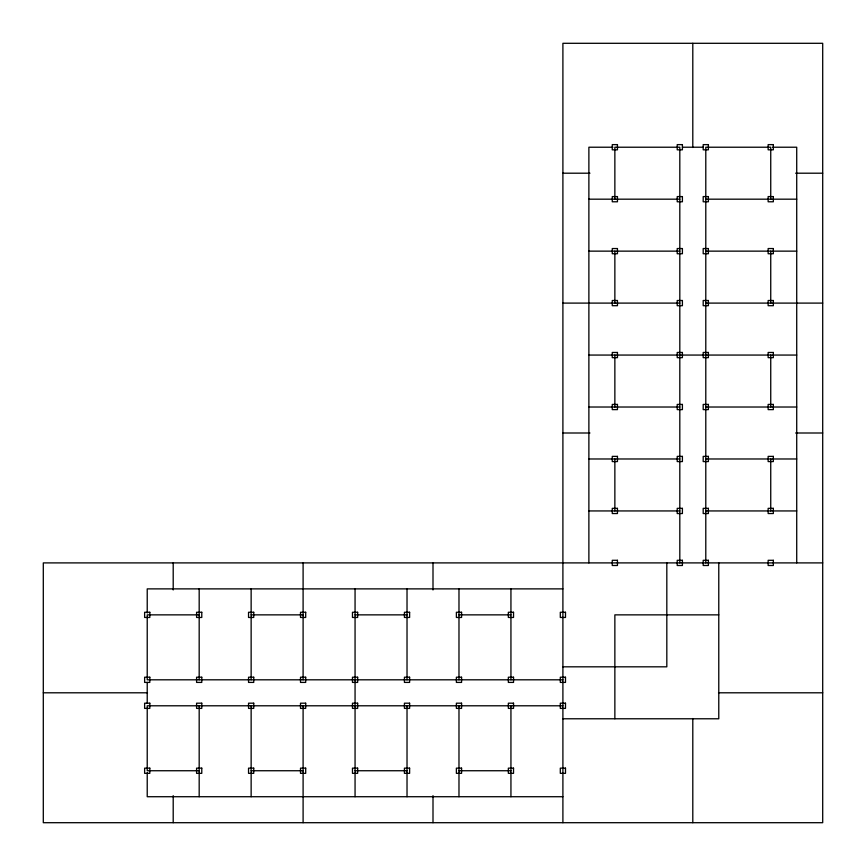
<?xml version="1.0" encoding="UTF-8"?>
<svg xmlns="http://www.w3.org/2000/svg" width="866" height="866" viewBox="0 0 866 866"><rect width="100%" height="100%" fill="white"/><g stroke="black" fill="none" stroke-linecap="round" stroke-linejoin="round"><path stroke-width="1.3" d="M612.955 147.22L588.88 147.22L588.88 562.9M682.408 147.22L703.192 147.22M772.645 147.22L796.72 147.22L796.72 562.9M562.9 173.2L589.962 173.2M795.638 173.2L822.7 173.2M588.88 199.18L679.81 199.18M705.79 199.18L796.72 199.18M588.88 251.14L679.81 251.14M705.79 251.14L796.72 251.14M562.9 303.1L679.81 303.1M705.79 303.1L822.7 303.1M588.88 355.06L796.72 355.06M588.88 407.02L679.81 407.02M705.79 407.02L796.72 407.02M562.9 433L589.962 433M795.638 433L822.7 433M588.88 458.98L679.81 458.98M705.79 458.98L796.72 458.98M588.88 510.94L679.81 510.94M705.79 510.94L796.72 510.94M822.7 562.9L43.3 562.9L43.3 822.7L822.7 822.7L822.7 43.3L562.9 43.3L562.9 822.7M562.9 588.88L147.22 588.88L147.22 612.955M199.18 614.86L147.22 614.86L147.22 679.81L562.9 679.81M251.14 614.86L303.1 614.86M355.06 614.86L407.02 614.86M458.98 614.86L510.94 614.86M718.78 614.86L614.86 614.86L614.86 718.78M562.9 666.82L666.82 666.82L666.82 562.9M43.3 692.8L147.491 692.8M718.509 692.8L822.7 692.8M562.9 705.79L147.22 705.79L147.22 770.74L199.18 770.74M562.9 718.78L718.78 718.78L718.78 562.9M251.14 770.74L303.1 770.74M355.06 770.74L407.02 770.74M458.98 770.74L510.94 770.74M562.9 796.72L147.22 796.72L147.22 772.645M770.74 199.18L770.74 147.22L705.79 147.22L705.79 562.9M770.74 251.14L770.74 303.1M770.74 355.06L770.74 407.02M770.74 458.98L770.74 510.94M692.8 43.3L692.8 147.491M692.8 718.509L692.8 822.7M679.81 562.9L679.81 147.22L614.86 147.22L614.86 199.18M614.86 251.14L614.86 303.1M614.86 355.06L614.86 407.02M614.86 458.98L614.86 510.94M510.94 588.88L510.94 679.81M510.94 705.79L510.94 796.72M458.98 588.88L458.98 679.81M458.98 705.79L458.98 796.72M433 562.9L433 589.962M433 795.638L433 822.7M407.02 588.88L407.02 679.81M407.02 705.79L407.02 796.72M355.06 588.88L355.06 796.72M303.1 562.9L303.1 679.81M303.1 705.79L303.1 822.7M251.14 588.88L251.14 679.81M251.14 705.79L251.14 796.72M199.18 588.88L199.18 679.81M199.18 705.79L199.18 796.72M173.2 562.9L173.2 589.962M173.2 795.638L173.2 822.7M147.22 682.408L147.22 703.192M617.458 144.622L612.262 144.622L612.262 149.818L617.458 149.818L617.458 144.622M682.408 144.622L677.212 144.622L677.212 149.818L682.408 149.818L682.408 144.622M708.388 144.622L703.192 144.622L703.192 149.818L708.388 149.818L708.388 144.622M773.338 144.622L768.142 144.622L768.142 149.818L773.338 149.818L773.338 144.622M617.458 196.582L612.262 196.582L612.262 201.778L617.458 201.778L617.458 196.582M682.408 196.582L677.212 196.582L677.212 201.778L682.408 201.778L682.408 196.582M708.388 196.582L703.192 196.582L703.192 201.778L708.388 201.778L708.388 196.582M773.338 196.582L768.142 196.582L768.142 201.778L773.338 201.778L773.338 196.582M617.458 248.542L612.262 248.542L612.262 253.738L617.458 253.738L617.458 248.542M682.408 248.542L677.212 248.542L677.212 253.738L682.408 253.738L682.408 248.542M708.388 248.542L703.192 248.542L703.192 253.738L708.388 253.738L708.388 248.542M773.338 248.542L768.142 248.542L768.142 253.738L773.338 253.738L773.338 248.542M617.458 300.502L612.262 300.502L612.262 305.698L617.458 305.698L617.458 300.502M682.408 300.502L677.212 300.502L677.212 305.698L682.408 305.698L682.408 300.502M708.388 300.502L703.192 300.502L703.192 305.698L708.388 305.698L708.388 300.502M773.338 300.502L768.142 300.502L768.142 305.698L773.338 305.698L773.338 300.502M617.458 352.462L612.262 352.462L612.262 357.658L617.458 357.658L617.458 352.462M682.408 352.462L677.212 352.462L677.212 357.658L682.408 357.658L682.408 352.462M708.388 352.462L703.192 352.462L703.192 357.658L708.388 357.658L708.388 352.462M773.338 352.462L768.142 352.462L768.142 357.658L773.338 357.658L773.338 352.462M617.458 404.422L612.262 404.422L612.262 409.618L617.458 409.618L617.458 404.422M682.408 404.422L677.212 404.422L677.212 409.618L682.408 409.618L682.408 404.422M708.388 404.422L703.192 404.422L703.192 409.618L708.388 409.618L708.388 404.422M773.338 404.422L768.142 404.422L768.142 409.618L773.338 409.618L773.338 404.422M617.458 456.382L612.262 456.382L612.262 461.578L617.458 461.578L617.458 456.382M682.408 456.382L677.212 456.382L677.212 461.578L682.408 461.578L682.408 456.382M708.388 456.382L703.192 456.382L703.192 461.578L708.388 461.578L708.388 456.382M773.338 456.382L768.142 456.382L768.142 461.578L773.338 461.578L773.338 456.382M617.458 508.342L612.262 508.342L612.262 513.538L617.458 513.538L617.458 508.342M682.408 508.342L677.212 508.342L677.212 513.538L682.408 513.538L682.408 508.342M708.388 508.342L703.192 508.342L703.192 513.538L708.388 513.538L708.388 508.342M773.338 508.342L768.142 508.342L768.142 513.538L773.338 513.538L773.338 508.342M617.458 560.302L612.262 560.302L612.262 565.498L617.458 565.498L617.458 560.302M682.408 560.302L677.212 560.302L677.212 565.498L682.408 565.498L682.408 560.302M708.388 560.302L703.192 560.302L703.192 565.498L708.388 565.498L708.388 560.302M773.338 560.302L768.142 560.302L768.142 565.498L773.338 565.498L773.338 560.302M149.818 612.262L144.622 612.262L144.622 617.458L149.818 617.458L149.818 612.262M201.778 612.262L196.582 612.262L196.582 617.458L201.778 617.458L201.778 612.262M253.738 612.262L248.542 612.262L248.542 617.458L253.738 617.458L253.738 612.262M305.698 612.262L300.502 612.262L300.502 617.458L305.698 617.458L305.698 612.262M357.658 612.262L352.462 612.262L352.462 617.458L357.658 617.458L357.658 612.262M409.618 612.262L404.422 612.262L404.422 617.458L409.618 617.458L409.618 612.262M461.578 612.262L456.382 612.262L456.382 617.458L461.578 617.458L461.578 612.262M513.538 612.262L508.342 612.262L508.342 617.458L513.538 617.458L513.538 612.262M565.498 612.262L560.302 612.262L560.302 617.458L565.498 617.458L565.498 612.262M149.818 677.212L144.622 677.212L144.622 682.408L149.818 682.408L149.818 677.212M201.778 677.212L196.582 677.212L196.582 682.408L201.778 682.408L201.778 677.212M253.738 677.212L248.542 677.212L248.542 682.408L253.738 682.408L253.738 677.212M305.698 677.212L300.502 677.212L300.502 682.408L305.698 682.408L305.698 677.212M357.658 677.212L352.462 677.212L352.462 682.408L357.658 682.408L357.658 677.212M409.618 677.212L404.422 677.212L404.422 682.408L409.618 682.408L409.618 677.212M461.578 677.212L456.382 677.212L456.382 682.408L461.578 682.408L461.578 677.212M513.538 677.212L508.342 677.212L508.342 682.408L513.538 682.408L513.538 677.212M565.498 677.212L560.302 677.212L560.302 682.408L565.498 682.408L565.498 677.212M149.818 703.192L144.622 703.192L144.622 708.388L149.818 708.388L149.818 703.192M201.778 703.192L196.582 703.192L196.582 708.388L201.778 708.388L201.778 703.192M253.738 703.192L248.542 703.192L248.542 708.388L253.738 708.388L253.738 703.192M305.698 703.192L300.502 703.192L300.502 708.388L305.698 708.388L305.698 703.192M357.658 703.192L352.462 703.192L352.462 708.388L357.658 708.388L357.658 703.192M409.618 703.192L404.422 703.192L404.422 708.388L409.618 708.388L409.618 703.192M461.578 703.192L456.382 703.192L456.382 708.388L461.578 708.388L461.578 703.192M513.538 703.192L508.342 703.192L508.342 708.388L513.538 708.388L513.538 703.192M565.498 703.192L560.302 703.192L560.302 708.388L565.498 708.388L565.498 703.192M149.818 768.142L144.622 768.142L144.622 773.338L149.818 773.338L149.818 768.142M201.778 768.142L196.582 768.142L196.582 773.338L201.778 773.338L201.778 768.142M253.738 768.142L248.542 768.142L248.542 773.338L253.738 773.338L253.738 768.142M305.698 768.142L300.502 768.142L300.502 773.338L305.698 773.338L305.698 768.142M357.658 768.142L352.462 768.142L352.462 773.338L357.658 773.338L357.658 768.142M409.618 768.142L404.422 768.142L404.422 773.338L409.618 773.338L409.618 768.142M461.578 768.142L456.382 768.142L456.382 773.338L461.578 773.338L461.578 768.142M513.538 768.142L508.342 768.142L508.342 773.338L513.538 773.338L513.538 768.142M565.498 768.142L560.302 768.142L560.302 773.338L565.498 773.338L565.498 768.142"/></g></svg>
